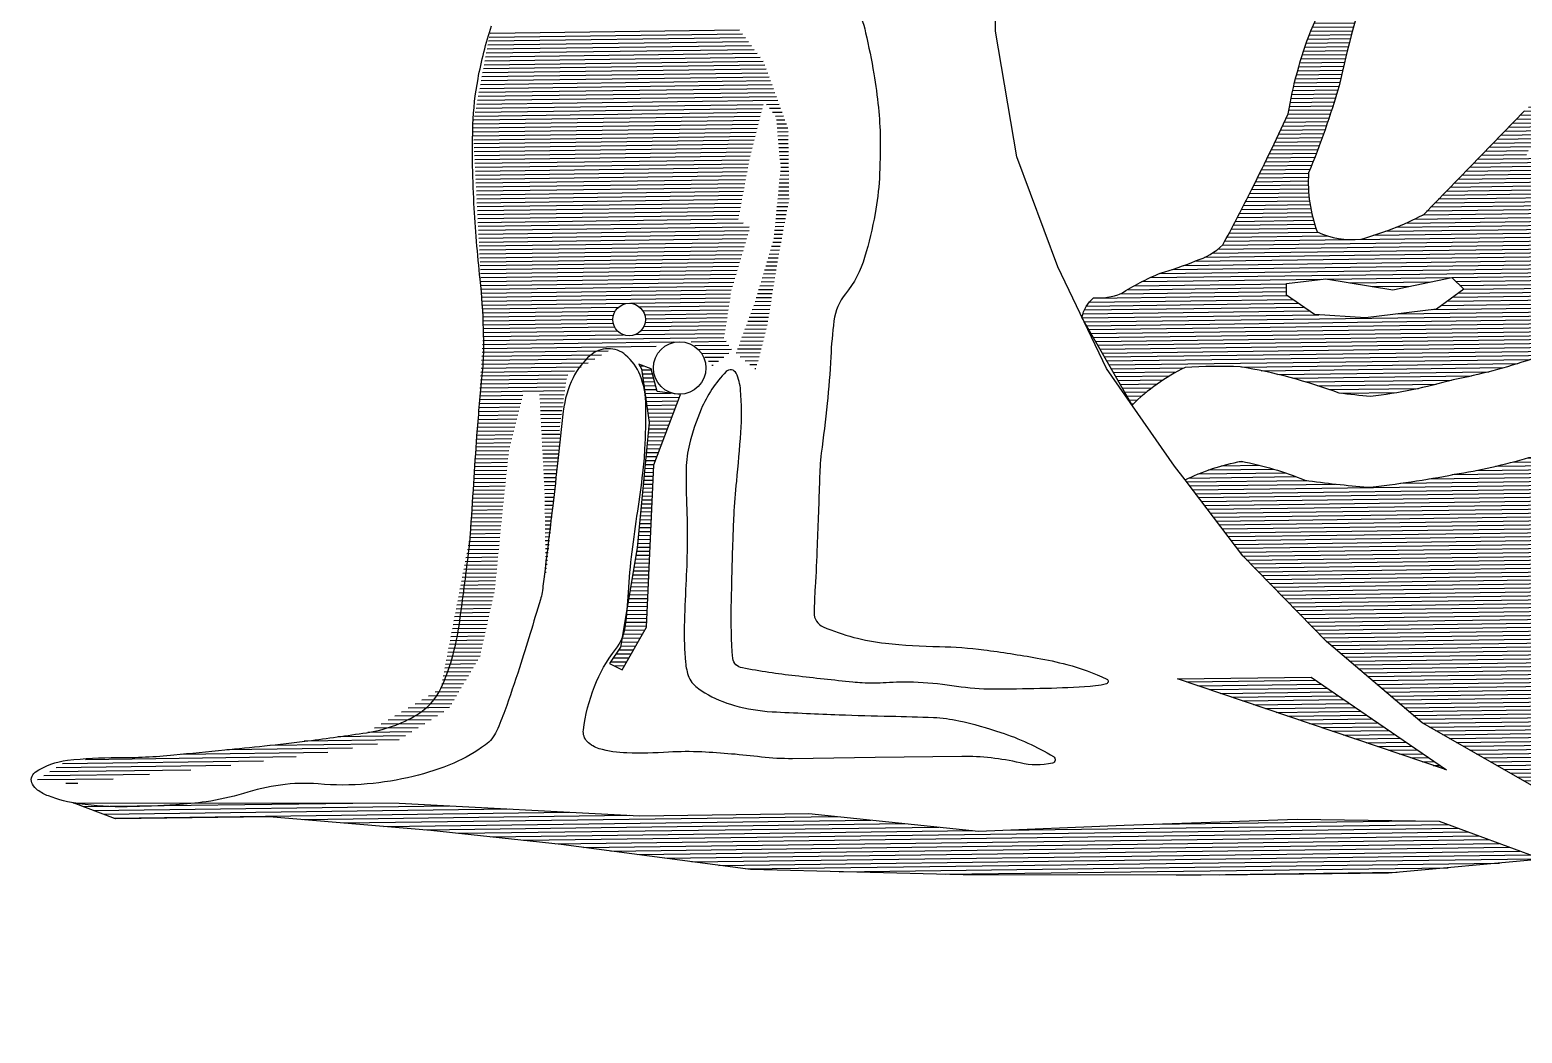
# Model space of a CAD drawing. Extents: x 0 to 1002, y -1330 to 297.
# Drawn here: x 360.725 to 364.778, y 72.488 to 75.212 of the extents above; entities that cross this region are included whole.
import ezdxf
from ezdxf.enums import TextEntityAlignment as Align

# ---------------------------------------------------------------- set-up
doc = ezdxf.new("R2010")
doc.units = 0
doc.header["$LTSCALE"] = 12
doc.header["$MEASUREMENT"] = 0
doc.layers.get('0').update_dxf_attribs({"linetype": 'CONTINUOUS'})
for name, color, linetype in [('RED', 10, 'CONTINUOUS'), ('TBLK07', 4, 'CONTINUOUS'), ('TBLK18', 4, 'CONTINUOUS'), ('TBLK25', 1, 'CONTINUOUS'), ('TBLK35', 3, 'CONTINUOUS'), ('TBLK50', 7, 'CONTINUOUS')]:
    doc.layers.add(name, color=color, linetype=linetype)
doc.styles.add('ISO', font='iso3098b.shx')

# ---------------------------------------------------------------- blocks, each defined once
blk = doc.blocks.new('*X30')
at = {"color": 0, "linetype": 'Continuous'}
for p, q in [((52167.79, 34200), (52179.09, 34200)), ((52169.13, 34201), (52177.1, 34201)), ((52170.48, 34202), (52173.32, 34202)), ((52162.62, 34196), (52183.15, 34196)), ((52163.89, 34197), (52182.43, 34197)), ((52165.17, 34198), (52181.67, 34198)), ((52166.48, 34199), (52180.54, 34199)), ((52157.69, 34192), (52185.61, 34192)), ((52158.9, 34193), (52185.05, 34193)), ((52160.13, 34194), (52184.46, 34194)), ((52161.37, 34195), (52183.82, 34195)), ((52154.43, 34189), (52187.09, 34189)), ((52155.46, 34190), (52186.63, 34190)), ((52156.51, 34191), (52186.14, 34191)), ((52150.41, 34185), (52158.21, 34185)), ((52151.4, 34186), (52188.29, 34186)), ((52152.4, 34187), (52187.92, 34187)), ((52153.41, 34188), (52187.52, 34188)), ((52160.06, 34185), (52173.53, 34185)), ((52173.8, 34185), (52188.6, 34185)), ((52148.47, 34183), (52149.69, 34183)), ((52149.44, 34184), (52152.69, 34184)), ((52163.24, 34184), (52172.57, 34184)), ((52165.22, 34183), (52171.12, 34183)), ((52175.58, 34184), (52188.56, 34184)), ((52176.86, 34183), (52188.5, 34183)), ((52177.87, 34182), (52188.44, 34182)), ((52178.61, 34181), (52188.37, 34181)), ((52178.73, 34180), (52188.29, 34180)), ((52178.81, 34179), (52188.21, 34179)), ((52178.88, 34178), (52188.11, 34178)), ((52178.91, 34177), (52188, 34177)), ((52178.86, 34174), (52187.63, 34174)), ((52178.9, 34175), (52187.76, 34175)), ((52178.92, 34176), (52187.89, 34176)), ((52178.43, 34170), (52187, 34170)), ((52178.58, 34171), (52187.17, 34171)), ((52178.7, 34172), (52187.33, 34172)), ((52178.8, 34173), (52187.48, 34173)), ((52177.57, 34166), (52186.22, 34166)), ((52177.83, 34167), (52186.42, 34167)), ((52178.06, 34168), (52186.63, 34168)), ((52178.26, 34169), (52186.82, 34169)), ((52176.26, 34162), (52185.28, 34162)), ((52176.59, 34163), (52185.53, 34163)), ((52176.92, 34164), (52185.77, 34164)), ((52177.25, 34165), (52186, 34165)), ((52174.93, 34158), (52184.18, 34158)), ((52175.26, 34159), (52184.47, 34159)), ((52175.6, 34160), (52184.75, 34160)), ((52175.93, 34161), (52185.02, 34161)), ((52173.91, 34155), (52183.2, 34155)), ((52174.25, 34156), (52183.57, 34156)), ((52174.59, 34157), (52183.88, 34157)), ((52172.52, 34151), (52181.68, 34151)), ((52172.87, 34152), (52182.07, 34152)), ((52173.22, 34153), (52182.45, 34153)), ((52173.56, 34154), (52182.83, 34154)), ((52171.11, 34147), (52180.1, 34147)), ((52171.46, 34148), (52180.5, 34148)), ((52171.82, 34149), (52180.9, 34149)), ((52172.17, 34150), (52181.29, 34150)), ((52169.67, 34143), (52178.44, 34143)), ((52170.03, 34144), (52178.86, 34144)), ((52170.39, 34145), (52179.28, 34145)), ((52170.75, 34146), (52179.69, 34146)), ((52168.16, 34139), (52176.72, 34139)), ((52168.56, 34140), (52177.15, 34140)), ((52168.94, 34141), (52177.59, 34141)), ((52169.3, 34142), (52178.02, 34142)), ((52166.93, 34136), (52175.37, 34136)), ((52167.34, 34137), (52175.82, 34137)), ((52167.75, 34138), (52176.27, 34138)), ((52165.25, 34132), (52173.51, 34132)), ((52165.67, 34133), (52173.99, 34133)), ((52166.1, 34134), (52174.45, 34134)), ((52166.51, 34135), (52174.91, 34135)), ((52163.52, 34128), (52171.96, 34128)), ((52163.96, 34129), (52172.26, 34129)), ((52164.39, 34130), (52172.57, 34130)), ((52164.82, 34131), (52173.04, 34131)), ((52161.74, 34124), (52170.76, 34124)), ((52162.19, 34125), (52171.05, 34125)), ((52162.64, 34126), (52171.35, 34126)), ((52163.08, 34127), (52171.65, 34127)), ((52159.91, 34120), (52169.59, 34120)), ((52160.38, 34121), (52169.88, 34121)), ((52160.83, 34122), (52170.17, 34122)), ((52161.29, 34123), (52170.46, 34123)), ((52158.51, 34117), (52168.75, 34117)), ((52158.98, 34118), (52169.03, 34118)), ((52159.45, 34119), (52169.31, 34119)), ((52156.79, 34113), (52167.65, 34113)), ((52157.17, 34114), (52167.92, 34114)), ((52157.57, 34115), (52168.19, 34115)), ((52158.04, 34116), (52168.47, 34116)), ((52155.38, 34109), (52166.59, 34109)), ((52155.72, 34110), (52166.85, 34110)), ((52156.06, 34111), (52167.11, 34111)), ((52156.42, 34112), (52167.38, 34112)), ((52236.04, 34109), (52243.9, 34109)), ((52237.47, 34110), (52242.43, 34110)), ((52252.15, 34109), (52259.38, 34109)), ((52252.95, 34110), (52257.57, 34110)), ((52253.56, 34111), (52254.26, 34111)), ((52267.42, 34109), (52267.78, 34109)), ((52154.14, 34105), (52165.57, 34105)), ((52154.44, 34106), (52165.82, 34106)), ((52154.74, 34107), (52166.07, 34107)), ((52155.05, 34108), (52166.33, 34108)), ((52229.02, 34105), (52270.58, 34105)), ((52231.38, 34106), (52270.34, 34106)), ((52233.03, 34107), (52245.3, 34107)), ((52234.56, 34108), (52244.76, 34108)), ((52249.45, 34107), (52269.88, 34107)), ((52251.06, 34108), (52261.16, 34108)), ((52264.13, 34108), (52269.11, 34108)), ((52153.32, 34102), (52164.82, 34102)), ((52153.59, 34103), (52165.07, 34103)), ((52153.86, 34104), (52165.32, 34104)), ((52223.03, 34102), (52270.14, 34102)), ((52224.88, 34103), (52270.48, 34103)), ((52226.87, 34104), (52270.63, 34104)), ((52152.37, 34098), (52163.65, 34098)), ((52152.6, 34099), (52163.96, 34099)), ((52152.83, 34100), (52164.27, 34100)), ((52153.07, 34101), (52164.57, 34101)), ((52216.68, 34098), (52232.42, 34098)), ((52218.13, 34099), (52234.42, 34099)), ((52219.67, 34100), (52241.42, 34100)), ((52221.3, 34101), (52248.92, 34101)), ((52250.15, 34101), (52269.7, 34101)), ((52254.21, 34098), (52277.73, 34098)), ((52254.87, 34099), (52272.82, 34099)), ((52255.54, 34100), (52270.98, 34100)), ((52151.56, 34094), (52162.33, 34094)), ((52151.77, 34095), (52162.67, 34095)), ((52151.96, 34096), (52163, 34096)), ((52152.16, 34097), (52163.33, 34097)), ((52211.51, 34094), (52224.42, 34094)), ((52212.7, 34095), (52226.42, 34095)), ((52213.96, 34096), (52228.42, 34096)), ((52215.29, 34097), (52230.42, 34097)), ((52251.1, 34094), (52280.96, 34094)), ((52252.21, 34095), (52280.47, 34095)), ((52252.87, 34096), (52279.81, 34096)), ((52253.54, 34097), (52278.93, 34097)), ((52149.63, 34090), (52160.92, 34090)), ((52150.11, 34091), (52161.29, 34091)), ((52150.6, 34092), (52161.64, 34092)), ((52151.08, 34093), (52161.99, 34093)), ((52207.51, 34090), (52218.51, 34090)), ((52208.51, 34091), (52219.51, 34091)), ((52209.51, 34092), (52220.51, 34092)), ((52210.51, 34093), (52222.42, 34093)), ((52233.63, 34090), (52281.68, 34090)), ((52236.97, 34091), (52281.67, 34091)), ((52240.3, 34092), (52281.55, 34092)), ((52245.6, 34093), (52281.32, 34093)), ((52288.43, 34090), (52288.96, 34090)), ((52147.66, 34086), (52159.42, 34086)), ((52148.15, 34087), (52159.81, 34087)), ((52148.65, 34088), (52160.19, 34088)), ((52149.14, 34089), (52160.56, 34089)), ((52203.51, 34086), (52214.51, 34086)), ((52204.51, 34087), (52215.51, 34087)), ((52205.51, 34088), (52216.51, 34088)), ((52206.51, 34089), (52217.51, 34089)), ((52227.07, 34086), (52299.21, 34086)), ((52228.21, 34087), (52297.75, 34087)), ((52229.35, 34088), (52295.32, 34088)), ((52230.5, 34089), (52282.08, 34089)), ((52285.4, 34089), (52292.44, 34089)), ((52146.16, 34083), (52158.23, 34083)), ((52146.66, 34084), (52158.64, 34084)), ((52147.16, 34085), (52159.03, 34085)), ((52200.51, 34083), (52212.06, 34083)), ((52201.51, 34084), (52212.51, 34084)), ((52202.51, 34085), (52213.51, 34085)), ((52223.64, 34083), (52302.73, 34083)), ((52224.78, 34084), (52301.68, 34084)), ((52225.93, 34085), (52300.51, 34085)), ((52144.14, 34079), (52156.59, 34079)), ((52144.65, 34080), (52156.99, 34080)), ((52145.15, 34081), (52157.41, 34081)), ((52145.66, 34082), (52157.83, 34082)), ((52196.51, 34079), (52309.08, 34079)), ((52197.51, 34080), (52306.76, 34080)), ((52198.51, 34081), (52305.07, 34081)), ((52199.51, 34082), (52303.71, 34082)), ((52142.07, 34075), (52156.5, 34075)), ((52142.59, 34076), (52156.48, 34076)), ((52143.11, 34077), (52156.49, 34077)), ((52143.62, 34078), (52156.53, 34078)), ((52192.51, 34075), (52317.57, 34075)), ((52193.51, 34076), (52317.39, 34076)), ((52194.51, 34077), (52317.07, 34077)), ((52195.51, 34078), (52316.65, 34078)), ((52139.97, 34071), (52156.86, 34071)), ((52140.5, 34072), (52156.73, 34072)), ((52141.03, 34073), (52156.63, 34073)), ((52141.55, 34074), (52156.55, 34074)), ((52188.51, 34071), (52315.91, 34071)), ((52189.51, 34072), (52316.34, 34072)), ((52190.51, 34073), (52316.76, 34073)), ((52191.51, 34074), (52317.17, 34074)), ((52137.82, 34067), (52157.69, 34067)), ((52138.36, 34068), (52157.44, 34068)), ((52138.9, 34069), (52157.22, 34069)), ((52139.43, 34070), (52157.03, 34070)), ((52183.34, 34067), (52314.16, 34067)), ((52185.42, 34068), (52314.56, 34068)), ((52186.51, 34069), (52315.02, 34069)), ((52187.51, 34070), (52315.47, 34070)), ((52136.2, 34064), (52158.79, 34064)), ((52136.74, 34065), (52158.29, 34065)), ((52137.28, 34066), (52157.97, 34066)), ((52175.93, 34064), (52256.46, 34064)), ((52178.64, 34065), (52267.29, 34065)), ((52181.1, 34066), (52313.75, 34066)), ((52256.83, 34064), (52265.68, 34064)), ((52269.91, 34065), (52313.34, 34065)), ((52271.52, 34064), (52312.94, 34064)), ((52133.28, 34060), (52250.06, 34060)), ((52134.5, 34061), (52251.66, 34061)), ((52135.1, 34062), (52167.04, 34062)), ((52135.65, 34063), (52161.28, 34063)), ((52168.16, 34062), (52253.26, 34062)), ((52172.85, 34063), (52254.86, 34063)), ((52259.33, 34063), (52264.95, 34063)), ((52260.77, 34060), (52264.63, 34060)), ((52261.17, 34061), (52264.48, 34061)), ((52261.57, 34062), (52264.58, 34062)), ((52272.26, 34063), (52312.54, 34063)), ((52272.58, 34060), (52311.35, 34060)), ((52272.62, 34062), (52312.14, 34062)), ((52272.72, 34061), (52311.75, 34061)), ((52124.65, 34056), (52277.95, 34056)), ((52127.37, 34057), (52249.3, 34057)), ((52129.96, 34058), (52248.97, 34058)), ((52131.82, 34059), (52248.63, 34059)), ((52259.06, 34057), (52278.68, 34057)), ((52259.97, 34058), (52265.87, 34058)), ((52260.37, 34059), (52265.05, 34059)), ((52271.33, 34058), (52280.29, 34058)), ((52272.16, 34059), (52310.96, 34059)), ((52282.91, 34058), (52310.65, 34058)), ((52284.52, 34057), (52311.25, 34057)), ((52285.26, 34056), (52311.99, 34056)), ((52113.88, 34052), (52159.69, 34052)), ((52116.01, 34053), (52277.63, 34053)), ((52118.37, 34054), (52277.48, 34054)), ((52121.65, 34055), (52277.58, 34055)), ((52161.12, 34052), (52192.15, 34052)), ((52192.69, 34052), (52278.05, 34052)), ((52285.16, 34052), (52317.31, 34052)), ((52285.58, 34053), (52315.37, 34053)), ((52285.62, 34055), (52312.88, 34055)), ((52285.72, 34054), (52313.97, 34054)), ((52101.49, 34048), (52150.73, 34048)), ((52108.37, 34049), (52150.6, 34049)), ((52110.13, 34050), (52150.6, 34050)), ((52111.93, 34051), (52150.6, 34051)), ((52166.78, 34051), (52187.15, 34051)), ((52172.45, 34050), (52182.15, 34050)), ((52193.69, 34051), (52278.87, 34051)), ((52194.07, 34048), (52325.39, 34048)), ((52194.69, 34050), (52322.28, 34050)), ((52195.47, 34049), (52323.83, 34049)), ((52284.33, 34051), (52320.74, 34051)), ((52099.22, 34045), (52154.93, 34045)), ((52099.77, 34046), (52153.53, 34046)), ((52100.51, 34047), (52152.13, 34047)), ((52189.87, 34045), (52330.14, 34045)), ((52191.27, 34046), (52328.55, 34046)), ((52192.67, 34047), (52326.96, 34047)), ((52098.66, 34043), (52158.78, 34043)), ((52098.81, 34044), (52156.33, 34044)), ((52099.21, 34042), (52330.38, 34042)), ((52099.76, 34041), (52329.8, 34041)), ((52178.78, 34043), (52330.97, 34043)), ((52187.78, 34044), (52331.55, 34044)), ((52100.32, 34040), (52329.22, 34040)), ((52100.87, 34039), (52328.63, 34039)), ((52101.42, 34038), (52328.05, 34038)), ((52101.98, 34037), (52327.47, 34037)), ((52102.53, 34036), (52326.88, 34036)), ((52103.08, 34035), (52326.3, 34035)), ((52103.63, 34034), (52325.72, 34034)), ((52104.19, 34033), (52325.13, 34033)), ((52104.74, 34032), (52324.55, 34032)), ((52105.29, 34031), (52212.32, 34031)), ((52105.85, 34030), (52124.41, 34030)), ((52139.1, 34030), (52209.13, 34030)), ((52213.11, 34031), (52323.97, 34031)), ((52218.31, 34030), (52323.38, 34030)), ((52106.4, 34029), (52122.43, 34029)), ((52106.95, 34028), (52120.64, 34028)), ((52107.51, 34027), (52119, 34027)), ((52108.06, 34026), (52117.49, 34026)), ((52144, 34029), (52205.65, 34029)), ((52148.19, 34028), (52201.77, 34028)), ((52151.89, 34027), (52197.35, 34027)), ((52155.24, 34026), (52192.27, 34026)), ((52222.92, 34029), (52322.8, 34029)), ((52227.1, 34028), (52269.51, 34028)), ((52231, 34027), (52268.4, 34027)), ((52235.38, 34026), (52267.11, 34026)), ((52288.52, 34028), (52322.22, 34028)), ((52297.18, 34027), (52321.63, 34027)), ((52303.91, 34026), (52321.05, 34026)), ((52108.61, 34025), (52116.09, 34025)), ((52109.16, 34024), (52114.79, 34024)), ((52109.72, 34023), (52113.56, 34023)), ((52110.27, 34022), (52112.41, 34022)), ((52158.31, 34025), (52188.34, 34025)), ((52161.17, 34024), (52183.82, 34024)), ((52164.24, 34023), (52178.32, 34023)), ((52239.66, 34025), (52265.59, 34025)), ((52243.85, 34024), (52263.72, 34024)), ((52247.95, 34023), (52261.21, 34023)), ((52252.42, 34022), (52256.4, 34022)), ((52307.01, 34025), (52320.47, 34025)), ((52309.65, 34024), (52319.88, 34024)), ((52311.98, 34023), (52319.3, 34023)), ((52314.08, 34022), (52318.72, 34022)), ((52110.82, 34021), (52111.33, 34021)), ((52315.99, 34021), (52318.13, 34021))]:
    blk.add_line(p, q, dxfattribs=at)
blk = doc.blocks.new('*X41')
at = {"color": 0, "linetype": 'Continuous'}
for p, q in [((128.7, 228), (193.01, 228)), ((128.9, 229), (192.28, 229)), ((127.9, 224), (195.95, 224)), ((128.1, 225), (195.21, 225)), ((128.3, 226), (194.48, 226)), ((128.5, 227), (193.75, 227)), ((127.1, 220), (198.56, 220)), ((127.3, 221), (198.15, 221)), ((127.5, 222), (197.41, 222)), ((127.7, 223), (196.68, 223)), ((126.3, 216), (199.97, 216)), ((126.5, 217), (199.62, 217)), ((126.7, 218), (199.27, 218)), ((126.9, 219), (198.92, 219)), ((125.7, 213), (201.03, 213)), ((125.9, 214), (200.68, 214)), ((126.1, 215), (200.33, 215)), ((124.9, 209), (197.78, 209)), ((125.1, 210), (198.05, 210)), ((125.3, 211), (201.74, 211)), ((125.5, 212), (201.39, 212)), ((198.89, 210), (202.09, 210)), ((199.64, 209), (202.44, 209)), ((124.3, 206), (196.98, 206)), ((124.3, 205), (196.71, 205)), ((124.5, 207), (197.25, 207)), ((124.7, 208), (197.51, 208)), ((200.39, 208), (202.8, 208)), ((201.14, 207), (203.15, 207)), ((201.33, 206), (203.5, 206)), ((201.41, 205), (203.86, 205)), ((124.34, 204), (196.45, 204)), ((124.38, 203), (196.18, 203)), ((124.42, 202), (195.91, 202)), ((124.45, 201), (195.65, 201)), ((201.49, 204), (204.21, 204)), ((201.56, 203), (204.27, 203)), ((201.64, 202), (204.27, 202)), ((201.72, 201), (204.27, 201)), ((124.49, 200), (195.38, 200)), ((124.53, 199), (195.11, 199)), ((124.57, 198), (194.85, 198)), ((201.79, 200), (204.27, 200)), ((201.87, 199), (204.27, 199)), ((201.95, 198), (204.27, 198)), ((124.61, 197), (194.58, 197)), ((124.65, 196), (194.31, 196)), ((124.68, 195), (194.1, 195)), ((124.72, 194), (193.9, 194)), ((202.02, 197), (204.27, 197)), ((202.1, 196), (204.27, 196)), ((202.18, 195), (204.27, 195)), ((202.26, 194), (204.27, 194)), ((124.76, 193), (193.7, 193)), ((124.8, 192), (193.5, 192)), ((124.84, 191), (193.3, 191)), ((124.88, 190), (193.1, 190)), ((201.84, 190), (204.27, 190)), ((201.95, 191), (204.27, 191)), ((202.06, 192), (204.27, 192)), ((202.18, 193), (204.27, 193)), ((124.92, 189), (192.9, 189)), ((124.95, 188), (192.7, 188)), ((124.99, 187), (192.5, 187)), ((125.03, 186), (192.3, 186)), ((201.4, 186), (204.27, 186)), ((201.51, 187), (204.27, 187)), ((201.62, 188), (204.27, 188)), ((201.73, 189), (204.27, 189)), ((125.07, 185), (192.1, 185)), ((125.11, 184), (191.9, 184)), ((125.15, 183), (191.7, 183)), ((125.18, 182), (191.5, 182)), ((200.95, 182), (203.5, 182)), ((201.06, 183), (203.7, 183)), ((201.18, 184), (203.9, 184)), ((201.29, 185), (204.1, 185)), ((125.22, 181), (191.3, 181)), ((125.26, 180), (192.52, 180)), ((125.3, 179), (194.02, 179)), ((200.62, 179), (202.9, 179)), ((200.73, 180), (203.1, 180)), ((200.84, 181), (203.3, 181)), ((125.34, 178), (194.01, 178)), ((125.38, 177), (193.7, 177)), ((125.42, 176), (193.38, 176)), ((125.45, 175), (193.07, 175)), ((200.01, 175), (202.1, 175)), ((200.29, 176), (202.3, 176)), ((200.4, 177), (202.5, 177)), ((200.51, 178), (202.7, 178)), ((125.49, 174), (192.76, 174)), ((125.53, 173), (192.45, 173)), ((125.57, 172), (192.13, 172)), ((125.61, 171), (191.82, 171)), ((198.76, 171), (201.3, 171)), ((199.07, 172), (201.5, 172)), ((199.38, 173), (201.7, 173)), ((199.7, 174), (201.9, 174)), ((125.65, 170), (191.51, 170)), ((125.68, 169), (191.2, 169)), ((125.72, 168), (190.88, 168)), ((125.76, 167), (190.57, 167)), ((197.51, 167), (200.59, 167)), ((197.82, 168), (200.77, 168)), ((198.13, 169), (200.94, 169)), ((198.45, 170), (201.12, 170)), ((125.8, 166), (190.26, 166)), ((125.84, 165), (189.95, 165)), ((125.88, 164), (189.63, 164)), ((125.92, 163), (189.32, 163)), ((196.26, 163), (199.89, 163)), ((196.57, 164), (200.06, 164)), ((196.88, 165), (200.24, 165)), ((197.2, 166), (200.42, 166)), ((125.95, 162), (189.13, 162)), ((125.99, 161), (188.96, 161)), ((126.03, 160), (188.8, 160)), ((195.32, 160), (199.36, 160)), ((195.63, 161), (199.53, 161)), ((195.95, 162), (199.71, 162)), ((126.07, 159), (160.63, 159)), ((126.11, 158), (159.76, 158)), ((126.15, 157), (159.31, 157)), ((126.18, 156), (159.15, 156)), ((165.91, 159), (188.63, 159)), ((166.78, 158), (188.46, 158)), ((167.22, 157), (188.3, 157)), ((167.39, 156), (188.13, 156)), ((193.79, 156), (198.65, 156)), ((194.18, 157), (198.83, 157)), ((194.56, 158), (199, 158)), ((194.95, 159), (199.18, 159)), ((126.13, 152), (161.75, 152)), ((126.21, 153), (160.27, 153)), ((126.22, 155), (159.23, 155)), ((126.26, 154), (159.57, 154)), ((164.79, 152), (187.46, 152)), ((166.26, 153), (187.63, 153)), ((166.96, 154), (187.8, 154)), ((167.31, 155), (187.96, 155)), ((192.26, 152), (197.77, 152)), ((192.64, 153), (198.04, 153)), ((193.02, 154), (198.3, 154)), ((193.41, 155), (198.47, 155)), ((125.84, 148), (157.84, 148)), ((125.91, 149), (170.02, 149)), ((125.98, 150), (174.52, 150)), ((126.06, 151), (187.3, 151)), ((178.98, 150), (187.82, 150)), ((179.84, 149), (188.49, 149)), ((180.7, 148), (189.16, 148)), ((190.72, 148), (196.68, 148)), ((191.1, 149), (196.95, 149)), ((191.49, 150), (197.22, 150)), ((191.87, 151), (197.5, 151)), ((125.54, 144), (150.98, 144)), ((125.61, 145), (152.7, 145)), ((125.69, 146), (154.41, 146)), ((125.76, 147), (156.13, 147)), ((181.55, 147), (188.44, 147)), ((182.41, 146), (187.16, 146)), ((183.27, 145), (185.82, 145)), ((184.13, 144), (184.49, 144)), ((190.33, 147), (196.4, 147)), ((191.31, 146), (196.13, 146)), ((192.56, 145), (195.86, 145)), ((193.81, 144), (195.59, 144)), ((125.32, 141), (147.14, 141)), ((125.39, 142), (147.55, 142)), ((125.47, 143), (149.27, 143)), ((195.06, 143), (195.31, 143)), ((125.02, 137), (136.05, 137)), ((125.1, 138), (146.68, 138)), ((125.17, 139), (146.83, 139)), ((125.24, 140), (146.99, 140)), ((140.3, 137), (146.52, 137)), ((124.73, 133), (134.98, 133)), ((124.8, 134), (135.25, 134)), ((124.87, 135), (135.51, 135)), ((124.95, 136), (135.78, 136)), ((140.34, 136), (146.37, 136)), ((140.38, 135), (146.22, 135)), ((140.42, 134), (146.06, 134)), ((140.46, 133), (145.91, 133)), ((124.43, 129), (133.91, 129)), ((124.5, 130), (134.18, 130)), ((124.58, 131), (134.45, 131)), ((124.65, 132), (134.71, 132)), ((140.5, 132), (145.76, 132)), ((140.54, 131), (145.6, 131)), ((140.58, 130), (145.45, 130)), ((140.62, 129), (145.29, 129)), ((124.2, 126), (133.11, 126)), ((124.28, 127), (133.38, 127)), ((124.35, 128), (133.65, 128)), ((140.66, 128), (145.27, 128)), ((140.7, 127), (145.27, 127)), ((140.74, 126), (145.27, 126)), ((123.88, 122), (132.17, 122)), ((123.96, 123), (132.31, 123)), ((124.04, 124), (132.58, 124)), ((124.12, 125), (132.85, 125)), ((140.78, 125), (145.27, 125)), ((140.82, 124), (145.17, 124)), ((140.86, 123), (145.05, 123)), ((140.9, 122), (144.93, 122)), ((123.56, 118), (131.7, 118)), ((123.64, 119), (131.82, 119)), ((123.72, 120), (131.93, 120)), ((123.8, 121), (132.05, 121)), ((140.94, 121), (144.82, 121)), ((140.98, 120), (144.7, 120)), ((141.02, 119), (144.58, 119)), ((141.06, 118), (144.46, 118)), ((123.24, 114), (131.23, 114)), ((123.32, 115), (131.35, 115)), ((123.4, 116), (131.46, 116)), ((123.48, 117), (131.58, 117)), ((141.1, 117), (144.35, 117)), ((141.14, 116), (144.23, 116)), ((141.18, 115), (144.11, 115)), ((141.22, 114), (143.99, 114)), ((122.92, 110), (130.76, 110)), ((123, 111), (130.88, 111)), ((123.08, 112), (130.99, 112)), ((123.16, 113), (131.11, 113)), ((141.26, 113), (143.88, 113)), ((141.27, 112), (143.76, 112)), ((141.27, 111), (143.64, 111)), ((141.27, 110), (143.52, 110)), ((122.68, 107), (130.41, 107)), ((122.76, 108), (130.52, 108)), ((122.84, 109), (130.64, 109)), ((141.27, 109), (143.41, 109)), ((141.27, 108), (143.29, 108)), ((141.27, 107), (143.17, 107)), ((122.36, 103), (129.95, 103)), ((122.44, 104), (130.06, 104)), ((122.52, 105), (130.18, 105)), ((122.6, 106), (130.29, 106)), ((141.27, 106), (143.05, 106)), ((141.27, 105), (142.93, 105)), ((141.27, 104), (142.82, 104)), ((141.27, 103), (142.7, 103)), ((121.69, 99), (129.51, 99)), ((121.89, 100), (129.62, 100)), ((122.1, 101), (129.73, 101)), ((122.28, 102), (129.84, 102)), ((141.27, 102), (142.58, 102)), ((141.27, 101), (142.46, 101)), ((141.27, 100), (142.35, 100)), ((141.27, 99), (142.23, 99)), ((120.87, 95), (129.06, 95)), ((121.07, 96), (129.18, 96)), ((121.28, 97), (129.29, 97)), ((121.48, 98), (129.4, 98)), ((141.27, 98), (142.11, 98)), ((141.27, 97), (141.99, 97)), ((141.27, 96), (141.88, 96)), ((141.27, 95), (141.76, 95)), ((120.05, 91), (128.62, 91)), ((120.25, 92), (128.73, 92)), ((120.46, 93), (128.84, 93)), ((120.66, 94), (128.95, 94)), ((141.27, 94), (141.64, 94)), ((141.27, 93), (141.52, 93)), ((141.27, 92), (141.41, 92)), ((141.27, 91), (141.29, 91)), ((119.43, 88), (128.29, 88)), ((119.64, 89), (128.4, 89)), ((119.84, 90), (128.51, 90)), ((118.61, 84), (127.37, 84)), ((118.82, 85), (127.6, 85)), ((119.02, 86), (127.84, 86)), ((119.23, 87), (128.07, 87)), ((117.79, 80), (126.43, 80)), ((117.99, 81), (126.66, 81)), ((118.2, 82), (126.9, 82)), ((118.41, 83), (127.13, 83)), ((116.97, 76), (125.48, 76)), ((117.17, 77), (125.72, 77)), ((117.38, 78), (125.95, 78)), ((117.58, 79), (126.19, 79)), ((116.15, 72), (124.54, 72)), ((116.35, 73), (124.78, 73)), ((116.56, 74), (125.01, 74)), ((116.76, 75), (125.25, 75)), ((115.53, 69), (123.14, 69)), ((115.74, 70), (123.76, 70)), ((115.94, 71), (124.31, 71)), ((114.71, 65), (120.68, 65)), ((114.92, 66), (121.29, 66)), ((115.12, 67), (121.91, 67)), ((115.33, 68), (122.52, 68)), ((111.1, 61), (118.22, 61)), ((112.83, 62), (118.83, 62)), ((114.3, 63), (119.45, 63)), ((114.51, 64), (120.06, 64)), ((104.19, 57), (114.91, 57)), ((105.92, 58), (116.37, 58)), ((107.65, 59), (116.99, 59)), ((109.38, 60), (117.6, 60)), ((99.01, 54), (110.04, 54)), ((100.74, 55), (111.66, 55)), ((102.47, 56), (113.29, 56)), ((79.38, 50), (103.54, 50)), ((88.05, 51), (105.16, 51)), ((95.56, 52), (106.79, 52)), ((97.28, 53), (108.41, 53)), ((23.78, 46), (77.33, 46)), ((48.19, 47), (85.33, 47)), ((59.69, 48), (91.66, 48)), ((70.72, 49), (97.99, 49)), ((13.14, 42), (40.02, 42)), ((14.74, 43), (50.52, 43)), ((16.34, 44), (60.66, 44)), ((17.94, 45), (68.99, 45)), ((11.54, 41), (30.77, 41)), ((18.76, 40), (21.77, 40))]:
    blk.add_line(p, q, dxfattribs=at)
blk = doc.blocks.new('*X35')
at = {"color": 0, "linetype": 'Continuous'}
for p, q in [((303.63, 62), (336.45, 62)), ((306.46, 61), (337.86, 61)), ((309.29, 60), (339.28, 60)), ((312.13, 59), (340.7, 59)), ((314.96, 58), (342.11, 58)), ((317.79, 57), (343.53, 57)), ((320.63, 56), (344.95, 56)), ((323.46, 55), (346.36, 55)), ((326.29, 54), (347.78, 54)), ((329.13, 53), (349.2, 53)), ((331.96, 52), (350.61, 52)), ((334.79, 51), (352.03, 51)), ((337.63, 50), (353.45, 50)), ((340.46, 49), (354.86, 49)), ((343.29, 48), (356.28, 48)), ((346.13, 47), (357.7, 47)), ((348.96, 46), (359.11, 46)), ((351.79, 45), (360.53, 45)), ((354.63, 44), (361.95, 44)), ((357.46, 43), (363.36, 43)), ((360.29, 42), (364.78, 42)), ((363.13, 41), (366.2, 41)), ((365.96, 40), (367.61, 40)), ((368.79, 39), (369.03, 39)), ((20.53, 35), (21.2, 35)), ((23.1, 34), (91.52, 34)), ((25.68, 33), (115.97, 33)), ((28.26, 32), (131.22, 32)), ((30.84, 31), (146.47, 31)), ((78.81, 30), (161.72, 30)), ((89.06, 29), (214.43, 29)), ((99.31, 28), (223.03, 28)), ((109.56, 27), (231.63, 27)), ((118.14, 26), (240.23, 26)), ((126.39, 25), (248.83, 25)), ((134.64, 24), (372.03, 24)), ((142.89, 23), (374.63, 23)), ((256.45, 25), (369.43, 25)), ((294.62, 26), (361.25, 26)), ((149.98, 22), (377.23, 22)), ((156.84, 21), (379.83, 21)), ((163.69, 20), (382.43, 20)), ((170.55, 19), (385.03, 19)), ((177.41, 18), (387.63, 18)), ((184.27, 17), (390.23, 17)), ((191.12, 16), (391.18, 16)), ((214.76, 15), (382.44, 15)), ((241.76, 14), (369.44, 14)), ((300.41, 13), (356.44, 13))]:
    blk.add_line(p, q, dxfattribs=at)
blk = doc.blocks.new('*X42')
at = {"color": 0, "linetype": 'Continuous'}
for p, q in [((165.85, 144), (166.8, 144)), ((166.31, 143), (168.79, 143)), ((166.44, 142), (169.03, 142)), ((166.57, 141), (169.27, 141)), ((166.7, 140), (169.51, 140)), ((166.83, 139), (169.75, 139)), ((166.95, 138), (170, 138)), ((167.08, 137), (173.51, 137)), ((167.21, 136), (175.81, 136)), ((167.34, 135), (175.42, 135)), ((167.47, 134), (175.02, 134)), ((167.6, 133), (174.63, 133)), ((167.72, 132), (174.23, 132)), ((167.85, 131), (173.84, 131)), ((167.96, 129), (173.05, 129)), ((167.98, 130), (173.44, 130)), ((167.63, 126), (171.87, 126)), ((167.74, 127), (172.26, 127)), ((167.85, 128), (172.66, 128)), ((167.19, 122), (170.29, 122)), ((167.3, 123), (170.69, 123)), ((167.41, 124), (171.08, 124)), ((167.52, 125), (171.47, 125)), ((166.75, 118), (169.02, 118)), ((166.86, 119), (169.11, 119)), ((166.97, 120), (169.5, 120)), ((167.08, 121), (169.9, 121)), ((166.31, 114), (168.78, 114)), ((166.42, 115), (168.84, 115)), ((166.53, 116), (168.9, 116)), ((166.64, 117), (168.96, 117)), ((165.87, 110), (168.55, 110)), ((165.98, 111), (168.61, 111)), ((166.09, 112), (168.67, 112)), ((166.2, 113), (168.73, 113)), ((165.54, 107), (168.37, 107)), ((165.65, 108), (168.43, 108)), ((165.76, 109), (168.49, 109)), ((165.1, 103), (168.13, 103)), ((165.21, 104), (168.19, 104)), ((165.32, 105), (168.25, 105)), ((165.43, 106), (168.31, 106)), ((164.66, 99), (167.89, 99)), ((164.77, 100), (167.95, 100)), ((164.88, 101), (168.01, 101)), ((164.99, 102), (168.07, 102)), ((164.01, 95), (167.66, 95)), ((164.19, 96), (167.72, 96)), ((164.37, 97), (167.78, 97)), ((164.55, 98), (167.84, 98)), ((163.29, 91), (167.42, 91)), ((163.47, 92), (167.48, 92)), ((163.65, 93), (167.54, 93)), ((163.83, 94), (167.6, 94)), ((162.75, 88), (167.24, 88)), ((162.93, 89), (167.3, 89)), ((163.11, 90), (167.36, 90)), ((162.03, 84), (167.01, 84)), ((162.21, 85), (167.06, 85)), ((162.39, 86), (167.12, 86)), ((162.57, 87), (167.18, 87)), ((161.3, 80), (166.77, 80)), ((161.49, 81), (166.83, 81)), ((161.67, 82), (166.89, 82)), ((161.85, 83), (166.95, 83)), ((160.58, 76), (165.65, 76)), ((160.76, 77), (166.23, 77)), ((160.94, 78), (166.65, 78)), ((161.12, 79), (166.71, 79)), ((159.5, 72), (163.3, 72)), ((160.04, 73), (163.89, 73)), ((160.22, 74), (164.47, 74)), ((160.4, 75), (165.06, 75)), ((157.46, 69), (161.54, 69)), ((158.14, 70), (162.13, 70)), ((158.82, 71), (162.71, 71)), ((158.36, 68), (160.95, 68)), ((160.26, 67), (160.37, 67))]:
    blk.add_line(p, q, dxfattribs=at)
blk = doc.blocks.new('*X31')
at = {"color": 0, "linetype": 'Continuous'}
for p, q in [((52127.51, 34003), (52149.74, 34003)), ((52130.21, 34004), (52146.75, 34004)), ((52133.52, 34005), (52143.28, 34005)), ((52138.06, 34006), (52139.04, 34006)), ((52198.13, 34003), (52229.14, 34003)), ((52203.13, 34004), (52225.91, 34004)), ((52207.44, 34005), (52221.71, 34005)), ((52211.27, 34006), (52213.93, 34006)), ((52278.91, 34003), (52293.63, 34003)), ((52281.87, 34004), (52291.45, 34004)), ((52284.32, 34005), (52289.18, 34005)), ((52286.42, 34006), (52286.82, 34006)), ((52124.63, 34001), (52155.2, 34001)), ((52125.18, 34002), (52152.4, 34002)), ((52125.36, 34000), (52162.45, 34000)), ((52126.1, 33999), (52301.8, 33999)), ((52179.07, 34000), (52299.81, 34000)), ((52186.18, 34001), (52241.37, 34001)), ((52192.1, 34002), (52232.37, 34002)), ((52265.79, 34001), (52297.79, 34001)), ((52274.92, 34002), (52295.74, 34002)), ((52126.84, 33998), (52302.06, 33998)), ((52127.58, 33997), (52301.28, 33997)), ((52128.32, 33996), (52300.5, 33996)), ((52129.06, 33995), (52299.72, 33995)), ((52129.8, 33994), (52298.94, 33994)), ((52130.54, 33993), (52298.16, 33993)), ((52131.28, 33992), (52297.38, 33992)), ((52132.02, 33991), (52296.6, 33991)), ((52132.76, 33990), (52295.82, 33990)), ((52133.49, 33989), (52295.04, 33989)), ((52134.23, 33988), (52294.26, 33988)), ((52134.97, 33987), (52293.48, 33987)), ((52135.71, 33986), (52292.7, 33986)), ((52136.45, 33985), (52291.92, 33985)), ((52137.19, 33984), (52291.14, 33984)), ((52137.93, 33983), (52290.36, 33983)), ((52138.69, 33982), (52289.58, 33982)), ((52139.64, 33981), (52288.8, 33981)), ((52140.6, 33980), (52287.98, 33980)), ((52141.55, 33979), (52286.98, 33979)), ((52142.51, 33978), (52285.97, 33978)), ((52143.46, 33977), (52284.97, 33977)), ((52144.42, 33976), (52283.96, 33976)), ((52145.37, 33975), (52282.96, 33975)), ((52146.32, 33974), (52281.95, 33974)), ((52147.28, 33973), (52280.95, 33973)), ((52148.23, 33972), (52279.94, 33972)), ((52149.19, 33971), (52278.94, 33971)), ((52150.14, 33970), (52277.93, 33970)), ((52151.1, 33969), (52276.92, 33969)), ((52152.05, 33968), (52275.92, 33968)), ((52153.01, 33967), (52274.91, 33967)), ((52153.96, 33966), (52273.91, 33966)), ((52154.92, 33965), (52272.9, 33965)), ((52155.87, 33964), (52271.9, 33964)), ((52156.82, 33963), (52270.89, 33963)), ((52157.78, 33962), (52269.89, 33962)), ((52158.73, 33961), (52268.88, 33961)), ((52159.71, 33960), (52267.88, 33960)), ((52160.85, 33959), (52266.87, 33959)), ((52161.99, 33958), (52265.73, 33958)), ((52163.13, 33957), (52264.52, 33957)), ((52164.28, 33956), (52263.32, 33956)), ((52165.42, 33955), (52262.11, 33955)), ((52166.56, 33954), (52260.91, 33954)), ((52167.71, 33953), (52259.7, 33953)), ((52168.85, 33952), (52258.5, 33952)), ((52169.99, 33951), (52257.29, 33951)), ((52171.13, 33950), (52256.09, 33950)), ((52172.28, 33949), (52254.88, 33949)), ((52173.42, 33948), (52253.68, 33948)), ((52174.56, 33947), (52252.47, 33947)), ((52175.71, 33946), (52251.27, 33946)), ((52176.85, 33945), (52250.07, 33945)), ((52177.99, 33944), (52248.86, 33944)), ((52179.13, 33943), (52247.66, 33943)), ((52180.28, 33942), (52246.45, 33942)), ((52181.42, 33941), (52245.25, 33941)), ((52182.56, 33940), (52244.04, 33940)), ((52183.76, 33939), (52242.84, 33939)), ((52185.46, 33938), (52241.43, 33938)), ((52187.17, 33937), (52239.62, 33937)), ((52188.87, 33936), (52237.81, 33936)), ((52190.58, 33935), (52235.99, 33935)), ((52192.29, 33934), (52234.18, 33934)), ((52193.99, 33933), (52232.37, 33933)), ((52195.7, 33932), (52230.56, 33932)), ((52197.4, 33931), (52228.75, 33931)), ((52199.11, 33930), (52226.93, 33930)), ((52200.82, 33929), (52225.12, 33929)), ((52202.52, 33928), (52223.31, 33928)), ((52204.23, 33927), (52221.5, 33927)), ((52205.93, 33926), (52219.69, 33926)), ((52207.64, 33925), (52217.87, 33925)), ((52209.34, 33924), (52216.06, 33924)), ((52211.05, 33923), (52214.25, 33923))]:
    blk.add_line(p, q, dxfattribs=at)
blk = doc.blocks.new('State Logo')
at = {"layer": 'TBLK07', "linetype": 'Continuous'}
for points in [[(-3.6592, 2.2475, -0.052609), (-3.6036, 2.0853, -0.013917), (-3.5591, 1.8631, -0.017036), (-3.5341, 1.6797, -0.02212), (-3.5246, 1.5129, -0.016928), (-3.5291, 1.2947, -0.032434), (-3.552, 1.1039, -0.025448), (-3.6091, 0.8658, -0.09944), (-3.7131, 0.6681, 0.140515), (-3.7758, 0.5213, 0.018759), (-3.7929, 0.3249, -0.014542), (-3.8128, 0.0715, -0.004686), (-3.8444, -0.1979, 0.017248), (-3.8511, -0.2713, 0.00601), (-3.8542, -0.3405, -0.001161), (-3.8669, -0.6994, -0.005282), (-3.8778, -0.9247, 0.008589), (-3.8836, -1.0633, 0.306615), (-3.8341, -1.1405, 0.074016), (-3.4963, -1.2294, 0.023799), (-3.202, -1.2477, -0.029044), (-2.961, -1.2653, -0.01114), (-2.6717, -1.3099, -0.019801), (-2.5107, -1.345, -0.049098), (-2.2937, -1.4248, -0.675707), (-2.2954, -1.4492, -0.057488), (-2.3548, -1.4612, -0.014448), (-2.5946, -1.4745, -0.00338), (-2.8471, -1.4794, -0.009516), (-2.9368, -1.4789, -0.032493), (-3.1346, -1.461, 0.030691), (-3.3438, -1.4414, 0.024163), (-3.4916, -1.4438, -0.027424), (-3.6219, -1.445, -0.014704), (-3.673, -1.4412, -0.002392), (-3.9861, -1.4069, -0.017681), (-4.2733, -1.3638, -0.136115), (-4.3078, -1.3469, -0.193798), (-4.3252, -1.3121, -0.025437), (-4.3334, -1.0264, -0.002073), (-4.3239, -0.6689, -0.005497), (-4.3184, -0.5341, -0.012478), (-4.3041, -0.3502, 0.008625), (-4.2814, -0.0843, 0.036872), (-4.2828, 0.1457, 0.091088), (-4.307, 0.2363, 0.522607), (-4.3615, 0.2453, 0.093345), (-4.497, 0.0412, 0.038142), (-4.5609, -0.1492, 0.057859), (-4.5784, -0.2807, 0.015207), (-4.5753, -0.5016, -0.016227), (-4.5728, -0.7086, -0.007817), (-4.5802, -0.9114, 0.007037), (-4.5887, -1.1366, 0.028356), (-4.5822, -1.3324, 0.066217), (-4.5637, -1.4144, 0.111495), (-4.5402, -1.4506, 0.059901), (-4.477, -1.4989, 0.065099), (-4.316, -1.5675, 0.055007), (-4.1119, -1.6011, 0.001872), (-3.9257, -1.6104, 0.001964), (-3.748, -1.6178, 0.005068), (-3.4689, -1.6256, -0.00603), (-3.2344, -1.6325, -0.044115), (-3.0969, -1.6505, -0.025911), (-2.8696, -1.7134, -0.054289), (-2.5834, -1.8447, -0.679829), (-2.5893, -1.8809, -0.112187), (-2.7651, -1.8793, 0.061372), (-3.0819, -1.8445), (-3.5525, -1.8506), (-4.0017, -1.8564, -0.032924), (-4.17, -1.8475, 0.017041), (-4.4942, -1.82, 0.028436), (-4.6737, -1.8212, -0.02249), (-4.9006, -1.8253, -0.063017), (-5.0507, -1.8022, -0.12887), (-5.1154, -1.7639, -0.231135), (-5.1367, -1.7009, -0.059951), (-5.0765, -1.4639, -0.075204), (-4.9617, -1.2627, 0.13298), (-4.9095, -1.1408, 0.022256), (-4.8916, -0.9532, -0.019039), (-4.872, -0.7338, -0.004598), (-4.8417, -0.5127, 0.004899), (-4.8134, -0.3052, 0.020009), (-4.8023, -0.1764, 0.010992), (-4.7967, 0.0587, 0.095782), (-4.8289, 0.2265, 0.122639), (-4.9073, 0.3354, 0.180808), (-5.0027, 0.3697, 0.176155), (-5.0998, 0.3329, 0.10278), (-5.193, 0.2117, 0.083439), (-5.2457, 0.0315, 0.00331), (-5.2757, -0.2377, -0.003636), (-5.3032, -0.4827, -0.00089), (-5.3547, -0.9075, -0.008098), (-5.3612, -0.9541, -0.034503), (-5.3699, -0.9924, -0.003492), (-5.4843, -1.3622, -0.009731), (-5.5635, -1.5963, -0.020291), (-5.6082, -1.7061, -0.126183), (-5.6691, -1.7817, -0.060978), (-5.8413, -1.8803, -0.04045), (-6.0612, -1.9526, -0.037063), (-6.3105, -1.9934, -0.043375), (-6.5767, -1.9938, 0.056532), (-6.7811, -1.9995, 0.039812), (-6.9834, -2.0448, -0.039687), (-7.1864, -2.0904, -0.019585), (-7.3503, -2.1071, -0.012227), (-7.6139, -2.1173, -0.037503), (-7.8747, -2.1014, -0.05667), (-8.0426, -2.0587, -0.067143), (-8.1013, -2.0269, -0.108059), (-8.129, -1.9956, -0.387726), (-8.1137, -1.9301, -0.122886), (-7.9381, -1.8648, -0.02904), (-7.6685, -1.8502, 0.02545), (-7.3609, -1.8359, 0.000546), (-7.0851, -1.8086, 0.000697), (-6.8694, -1.7867, 0.006338), (-6.6342, -1.7595, 0.004643), (-6.3141, -1.7153, 0.09815), (-6.0411, -1.6181, 0.148614), (-5.9107, -1.4747, 0.042479), (-5.8513, -1.3159, 0.034194), (-5.8085, -1.1097, 0.00345), (-5.7604, -0.7405, 0.012502), (-5.7504, -0.6383, 0.002911), (-5.7322, -0.3647, -0.003041), (-5.7146, -0.1029, -0.007158), (-5.6875, 0.2068, 0.015854), (-5.6777, 0.3468, 0.012817), (-5.6773, 0.3741, 0.003455), (-5.6793, 0.4752, 0.020154), (-5.6976, 0.7469, -0.013271), (-5.731, 1.1591, -0.010336), (-5.7387, 1.3894, -0.012061), (-5.7366, 1.5869, -0.037306), (-5.7091, 1.8356, -0.031458), (-5.6365, 2.1231, -0.006397)], [(-3.6592, 2.2475, -0.052609), (-3.6036, 2.0853, -0.013917), (-3.5591, 1.8631, -0.017036), (-3.5341, 1.6797, -0.02212), (-3.5246, 1.5129, -0.016928), (-3.5291, 1.2947, -0.032434), (-3.552, 1.1039, -0.025448), (-3.6091, 0.8658, -0.09944), (-3.7131, 0.6681, 0.140515), (-3.7758, 0.5213, 0.018759), (-3.7929, 0.3249, -0.014542), (-3.8128, 0.0715, -0.004686), (-3.8444, -0.1979, 0.017248), (-3.8511, -0.2713, 0.00601), (-3.8542, -0.3405, -0.001161), (-3.8669, -0.6994, -0.005282), (-3.8778, -0.9247, 0.008589), (-3.8836, -1.0633, 0.306615), (-3.8341, -1.1405, 0.074016), (-3.4963, -1.2294, 0.023799), (-3.202, -1.2477, -0.029044), (-2.961, -1.2653, -0.01114), (-2.6717, -1.3099, -0.019801), (-2.5107, -1.345, -0.049098), (-2.2937, -1.4248, -0.675707), (-2.2954, -1.4492, -0.057488), (-2.3548, -1.4612, -0.014448), (-2.5946, -1.4745, -0.00338), (-2.8471, -1.4794, -0.009516), (-2.9368, -1.4789, -0.032493), (-3.1346, -1.461, 0.030691), (-3.3438, -1.4414, 0.024163), (-3.4916, -1.4438, -0.027424), (-3.6219, -1.445, -0.014704), (-3.673, -1.4412, -0.002392), (-3.9861, -1.4069, -0.017681), (-4.2733, -1.3638, -0.136115), (-4.3078, -1.3469, -0.193798), (-4.3252, -1.3121, -0.025437), (-4.3334, -1.0264, -0.002073), (-4.3239, -0.6689, -0.005497), (-4.3184, -0.5341, -0.012478), (-4.3041, -0.3502, 0.008625), (-4.2814, -0.0843, 0.036872), (-4.2828, 0.1457, 0.091088), (-4.307, 0.2363, 0.522607), (-4.3615, 0.2453, 0.093345), (-4.497, 0.0412, 0.038142), (-4.5609, -0.1492, 0.057859), (-4.5784, -0.2807, 0.015207), (-4.5753, -0.5016, -0.016227), (-4.5728, -0.7086, -0.007817), (-4.5802, -0.9114, 0.007037), (-4.5887, -1.1366, 0.028356), (-4.5822, -1.3324, 0.066217), (-4.5637, -1.4144, 0.111495), (-4.5402, -1.4506, 0.059901), (-4.477, -1.4989, 0.065099), (-4.316, -1.5675, 0.055007), (-4.1119, -1.6011, 0.001872), (-3.9257, -1.6104, 0.001964), (-3.748, -1.6178, 0.005068), (-3.4689, -1.6256, -0.00603), (-3.2344, -1.6325, -0.044115), (-3.0969, -1.6505, -0.025911), (-2.8696, -1.7134, -0.054289), (-2.5834, -1.8447, -0.679829), (-2.5893, -1.8809, -0.112187), (-2.7651, -1.8793, 0.061372), (-3.0819, -1.8445), (-3.5525, -1.8506), (-4.0017, -1.8564, -0.032924), (-4.17, -1.8475, 0.017041), (-4.4942, -1.82, 0.028436), (-4.6737, -1.8212, -0.02249), (-4.9006, -1.8253, -0.063017), (-5.0507, -1.8022, -0.12887), (-5.1154, -1.7639, -0.231135), (-5.1367, -1.7009, -0.059951), (-5.0765, -1.4639, -0.075204), (-4.9617, -1.2627, 0.13298), (-4.9095, -1.1408, 0.022256), (-4.8916, -0.9532, -0.019039), (-4.872, -0.7338, -0.004598), (-4.8417, -0.5127, 0.004899), (-4.8134, -0.3052, 0.020009), (-4.8023, -0.1764, 0.010992), (-4.7967, 0.0587, 0.095782), (-4.8289, 0.2265, 0.122639), (-4.9073, 0.3354, 0.180808), (-5.0027, 0.3697, 0.176155), (-5.0998, 0.3329, 0.10278), (-5.193, 0.2117, 0.083439), (-5.2457, 0.0315, 0.00331), (-5.2757, -0.2377, -0.003636), (-5.3032, -0.4827, -0.00089), (-5.3547, -0.9075, -0.008098), (-5.3612, -0.9541, -0.034503), (-5.3699, -0.9924, -0.003492), (-5.4843, -1.3622, -0.009731), (-5.5635, -1.5963, -0.020291), (-5.6082, -1.7061, -0.126183), (-5.6691, -1.7817, -0.060978), (-5.8413, -1.8803, -0.04045), (-6.0612, -1.9526, -0.037063), (-6.3105, -1.9934, -0.043375), (-6.5767, -1.9938, 0.056532), (-6.7811, -1.9995, 0.039812), (-6.9834, -2.0448, -0.039687), (-7.1864, -2.0904, -0.019585), (-7.3503, -2.1071, -0.012227), (-7.6139, -2.1173, -0.037503), (-7.8747, -2.1014, -0.05667), (-8.0426, -2.0587, -0.067143), (-8.1013, -2.0269, -0.108059), (-8.129, -1.9956, -0.387726), (-8.1137, -1.9301, -0.122886), (-7.9381, -1.8648, -0.02904), (-7.6685, -1.8502, 0.02545), (-7.3609, -1.8359, 0.000546), (-7.0851, -1.8086, 0.000697), (-6.8694, -1.7867, 0.006338), (-6.6342, -1.7595, 0.004643), (-6.3141, -1.7153, 0.09815), (-6.0411, -1.6181, 0.148614), (-5.9107, -1.4747, 0.042479), (-5.8513, -1.3159, 0.034194), (-5.8085, -1.1097, 0.00345), (-5.7604, -0.7405, 0.012502), (-5.7504, -0.6383, 0.002911), (-5.7322, -0.3647, -0.003041), (-5.7146, -0.1029, -0.007158), (-5.6875, 0.2068, 0.015854), (-5.6777, 0.3468, 0.012817), (-5.6773, 0.3741, 0.003455), (-5.6793, 0.4752, 0.020154), (-5.6976, 0.7469, -0.013271), (-5.731, 1.1591, -0.010336), (-5.7387, 1.3894, -0.012061), (-5.7366, 1.5869, -0.037306), (-5.7091, 1.8356, -0.031458), (-5.6365, 2.1231, -0.006397)], [(0.0137, 0.3138, -0.03635), (-0.4127, 0.2013, -0.039397), (-0.8608, 0.1099, -0.009708), (-1.0322, 0.129, 0.046856), (-1.5689, 0.2718, 0.02723), (-1.8684, 0.2679, 0.082319), (-2.1568, 0.0629), (-2.4288, 0.5401, -0.162521), (-2.3654, 0.6466, 0.123548), (-2.2159, 0.6699, -0.043722), (-2.0034, 0.7796, 0.023776), (-1.8117, 0.8463, 0.109831), (-1.6631, 0.9338, 0.004959), (-1.517, 1.2139, 0.00859), (-1.3086, 1.6445, -0.050806), (-1.1861, 2.0953, 0.01599), (-0.9578, 2.6332, 0.010148)], [(-0.8694, 2.4204, 0.015745), (-1.0325, 1.7978, -0.028608), (-1.1975, 1.325, 0.10733), (-1.1506, 1.0047, 0.140087), (-0.9147, 0.9649, 0.053491), (-0.5741, 1.0977), (-0.3208, 1.3578), (-0.0252, 1.6611, -0.080049)], [(1.9467, -0.3558), (1.6436, -0.7549), (1.1883, -1.2197), (0.6691, -1.6622), (0.044, -2.0178), (-0.5811, -1.6622), (-1.1003, -1.2197), (-1.5556, -0.7549), (-1.8686, -0.3427, -0.072084), (-1.5623, -0.2416, -0.051738), (-1.2186, -0.3441, 0.01345), (-0.8758, -0.3824, 0.023214), (-0.4061, -0.3121, 0.031376), (-0.0007, -0.2213, -0.089588), (0.4282, -0.3013, 0.006558), (0.8352, -0.3388, 0.026052), (1.1772, -0.3129, 0.114492), (1.6036, -0.2004, -0.016973), (1.8403, -0.3043, -0.00392), (1.9467, -0.3558)]]:
    blk.add_lwpolyline(points, format="xyb", dxfattribs=at)
blk.add_lwpolyline([(-1.8686, -0.3427), (-1.9256, -0.2677), (-2.2962, 0.2624), (-2.5601, 0.8152), (-2.7818, 1.4114), (-2.8977, 2.0945), (-2.8666, 4.6408), (0.044, 4.5717), (2.9545, 4.6408), (2.9856, 2.0945), (2.8698, 1.4114), (2.6481, 0.8152), (2.3842, 0.2624), (2.0136, -0.2677), (1.9467, -0.3558)], dxfattribs=at)
for points in [[(-1.3181, 0.7244), (-1.1045, 0.7485), (-0.74, 0.6891), (-0.4199, 0.7574), (-0.3549, 0.6941), (-0.5033, 0.5852), (-0.8878, 0.5374), (-1.1661, 0.5552), (-1.3172, 0.6602)], [(-4.8205, 0.2598), (-4.7793, -0.0308), (-4.8452, -0.711), (-4.9354, -1.2503), (-4.994, -1.3393), (-4.9263, -1.3737), (-4.7948, -1.1426), (-4.7539, -0.2599), (-4.6094, 0.1213), (-4.7367, 0.1373), (-4.7682, 0.2604), (-4.8358, 0.286)], [(-1.9106, -1.4228), (-1.1833, -1.4133), (-0.4494, -1.9173)], [(-7.9088, -2.0959), (-6.138, -2.0981), (-4.832, -2.1667), (-3.9122, -2.1548), (-2.991, -2.2498), (-2.1998, -2.2181), (-1.2589, -2.1845), (-0.4886, -2.1959), (0.0704, -2.4026), (-0.763, -2.4776), (-1.6828, -2.4895), (-3.0735, -2.4862), (-4.2292, -2.4584), (-5.2579, -2.322), (-5.9649, -2.2456), (-6.843, -2.1715), (-7.6773, -2.1823)]]:
    blk.add_lwpolyline(points, close=True, dxfattribs=at)
for centre, radius in [((-4.8884, 0.5282), 0.0882), ((-4.614, 0.2653), 0.1426)]:
    blk.add_circle(centre, radius, dxfattribs=at)
at = {"layer": 'TBLK07', "linetype": 'Continuous', "xscale": 0.02139268110938849, "yscale": 0.02139268110938986, "zscale": 0.02139268110938768, "rotation": 0.7441666666577991}
for name, p in [('*X41', (-8.3376, -2.8505)), ('*X30', (-1107.4059, -742.1476)), ('*X42', (-8.3376, -2.8505)), ('*X31', (-1107.4059, -742.1476)), ('*X35', (-8.3376, -2.8505))]:
    blk.add_blockref(name, p, dxfattribs=at)
blk = doc.blocks.new('title block')
at = {"layer": 'TBLK18', "xscale": 0.5000004146344864, "yscale": 0.5000004146344864, "zscale": 0.5000004146344864}
blk.add_blockref('State Logo', (364.7969, 74.1618), dxfattribs=at)
at = {"layer": 'TBLK18', "style": 'ISO'}
blk.add_attdef('MR_DIRECTORATE', text='', height=1.5, dxfattribs=at).set_placement((381.5, 67.1185), align=Align.CENTER)
for tag, p in [('STREET_NAME', (355.5138, 61.0998)), ('SUBURB_POSTCODE', (388.4876, 61.0998)), ('TELEPHONE_NO.', (368.3056, 58.8361)), ('FAX_NO.', (393.5552, 58.8361))]:
    blk.add_attdef(tag, p, '', height=1.5, dxfattribs=at)
at = {"layer": 'TBLK25', "style": 'ISO'}
for tag, height, p in [('MR_BRANCH', 2, (381.5, 64.1989)), ('ROAD_SECTION', 1.75, (384.5, 29.1617)), ('SLK', 1.75, (384.5, 26.1075)), ('CHAINAGE', 1.75, (384.5, 19.2054))]:
    blk.add_attdef(tag, text='', height=height, dxfattribs=at).set_placement(p, align=Align.CENTER)
for tag, p, height in [('FILE_NUMBER', (371.7734, 53.2365), 2.5), ('DESIGNED_/_DRAWN', (371.7734, 48.4865), 2), ('VERIFIED', (371.7734, 43.4865), 2), ('APPROVED', (371.7734, 38.4865), 2), ('LOCAL_AUTHORITY', (370.4803, 16.7335), 1.25)]:
    blk.add_attdef(tag, p, '', height=height, dxfattribs=at)
at = {"layer": 'TBLK35', "style": 'ISO', "width": 0.9}
for tag, p in [('ROAD_PROJECT&NUMBER', (384.5, 32.2307)), ('DRAWING_DESCRIPTION', (384.5, 22.288))]:
    blk.add_attdef(tag, text='', height=2.5, dxfattribs=at).set_placement(p, align=Align.CENTER)
at = {"layer": 'TBLK50', "style": 'ISO'}
blk.add_attdef('DRG_NUMBER', (356.8033, 6.0213), '', height=5, dxfattribs=at)

msp = doc.modelspace()

# ---------------------------------------------------------------- hatches: boundary and pattern name
at = {"layer": 'RED'}
h = msp.add_hatch(color=256, dxfattribs=at)
h.paths.add_polyline_path([(360.205603, 108.532426), (360.179827, 108.532426)], flags=16)
edge = h.paths.add_edge_path(flags=17)
edge.add_line((350.849021, 93.118553), (350.849021, 108.532426))
edge.add_line((350.849021, 108.532426), (360.205603, 108.532426))
edge.add_line((361.958351, 108.171566), (360.205603, 108.532426))
edge.add_line((361.958351, 108.171566), (363.504893, 107.217865))
edge.add_line((363.504893, 107.217865), (364.587473, 105.774425))
edge.add_line((364.587473, 105.774425), (365.592726, 102.526686))
edge.add_line((365.592726, 102.526686), (365.592726, 99.124293))
edge.add_line((365.592726, 99.124293), (364.587473, 95.876554))
edge.add_line((364.587473, 95.876554), (363.504893, 94.433114))
edge.add_line((363.504893, 94.433114), (361.958351, 93.479413))
edge.add_line((361.958351, 93.479413), (360.205603, 93.118553))
edge.add_line((360.205603, 93.118553), (350.849021, 93.118553))
h.paths.add_polyline_path([(360.179827, 116.213587), (360.205603, 116.213587)], flags=16)
edge = h.paths.add_edge_path()
edge.add_line((350.849021, 61.234003), (343.16786, 61.234003))
edge.add_line((343.16786, 61.234003), (343.16786, 116.213587))
edge.add_line((343.16786, 116.213587), (360.205603, 116.213587))
edge.add_line((363.504893, 115.7754), (360.205603, 116.213587))
edge.add_line((363.504893, 115.7754), (366.597978, 114.435063))
edge.add_line((366.597978, 114.435063), (369.2271, 112.347231))
edge.add_line((369.2271, 112.347231), (371.186054, 109.615006))
edge.add_line((371.186054, 109.615006), (372.577942, 106.238388))
edge.add_line((372.577942, 106.238388), (373.299662, 102.655565))
edge.add_line((373.299662, 102.655565), (373.299662, 98.995414))
edge.add_line((373.299662, 98.995414), (372.577942, 95.412591))
edge.add_line((372.577942, 95.412591), (371.186054, 92.035973))
edge.add_line((371.186054, 92.035973), (369.2271, 89.303748))
edge.add_line((369.2271, 89.303748), (366.597978, 87.215916))
edge.add_line((366.597978, 87.215916), (363.504893, 85.875579))
edge.add_line((363.504893, 85.875579), (360.205603, 85.437392))
edge.add_line((360.205603, 85.437392), (350.849021, 85.437392))
edge.add_line((350.849021, 85.437392), (350.849021, 61.234003))
edge = h.paths.add_edge_path()
edge.add_line((350.849021, 108.532426), (350.823245, 108.532426))
edge.add_line((364.587473, 95.876554), (364.561697, 95.876554))
edge.add_line((364.587473, 105.774425), (364.561697, 105.774425))
edge.add_line((343.16786, 61.234003), (343.142084, 61.234003))
edge.add_line((371.186054, 92.035973), (371.160278, 92.035973))
edge.add_line((371.186054, 109.615006), (371.160278, 109.615006))
h = msp.add_hatch(color=256, dxfattribs=at)
h.paths.add_polyline_path([(360.205603, 108.532426), (360.179827, 108.532426)], flags=16)
edge = h.paths.add_edge_path(flags=17)
edge.add_line((350.849021, 93.118553), (350.849021, 108.532426))
edge.add_line((350.849021, 108.532426), (360.205603, 108.532426))
edge.add_line((361.958351, 108.171566), (360.205603, 108.532426))
edge.add_line((361.958351, 108.171566), (363.504893, 107.217865))
edge.add_line((363.504893, 107.217865), (364.587473, 105.774425))
edge.add_line((364.587473, 105.774425), (365.592726, 102.526686))
edge.add_line((365.592726, 102.526686), (365.592726, 99.124293))
edge.add_line((365.592726, 99.124293), (364.587473, 95.876554))
edge.add_line((364.587473, 95.876554), (363.504893, 94.433114))
edge.add_line((363.504893, 94.433114), (361.958351, 93.479413))
edge.add_line((361.958351, 93.479413), (360.205603, 93.118553))
edge.add_line((360.205603, 93.118553), (350.849021, 93.118553))
h.paths.add_polyline_path([(360.179827, 116.213587), (360.205603, 116.213587)], flags=16)
edge = h.paths.add_edge_path()
edge.add_line((350.849021, 61.234003), (343.16786, 61.234003))
edge.add_line((343.16786, 61.234003), (343.16786, 116.213587))
edge.add_line((343.16786, 116.213587), (360.205603, 116.213587))
edge.add_line((363.504893, 115.7754), (360.205603, 116.213587))
edge.add_line((363.504893, 115.7754), (366.597978, 114.435063))
edge.add_line((366.597978, 114.435063), (369.2271, 112.347231))
edge.add_line((369.2271, 112.347231), (371.186054, 109.615006))
edge.add_line((371.186054, 109.615006), (372.577942, 106.238388))
edge.add_line((372.577942, 106.238388), (373.299662, 102.655565))
edge.add_line((373.299662, 102.655565), (373.299662, 98.995414))
edge.add_line((373.299662, 98.995414), (372.577942, 95.412591))
edge.add_line((372.577942, 95.412591), (371.186054, 92.035973))
edge.add_line((371.186054, 92.035973), (369.2271, 89.303748))
edge.add_line((369.2271, 89.303748), (366.597978, 87.215916))
edge.add_line((366.597978, 87.215916), (363.504893, 85.875579))
edge.add_line((363.504893, 85.875579), (360.205603, 85.437392))
edge.add_line((360.205603, 85.437392), (350.849021, 85.437392))
edge.add_line((350.849021, 85.437392), (350.849021, 61.234003))
edge = h.paths.add_edge_path()
edge.add_line((350.849021, 108.532426), (350.823245, 108.532426))
edge.add_line((364.587473, 95.876554), (364.561697, 95.876554))
edge.add_line((364.587473, 105.774425), (364.561697, 105.774425))
edge.add_line((343.16786, 61.234003), (343.142084, 61.234003))
edge.add_line((371.186054, 92.035973), (371.160278, 92.035973))
edge.add_line((371.186054, 109.615006), (371.160278, 109.615006))

# ---------------------------------------------------------------- block references
at = {"color": 1}
msp.add_blockref('title block', (0, 0), dxfattribs=at)

doc.saveas('drawing.dxf')
